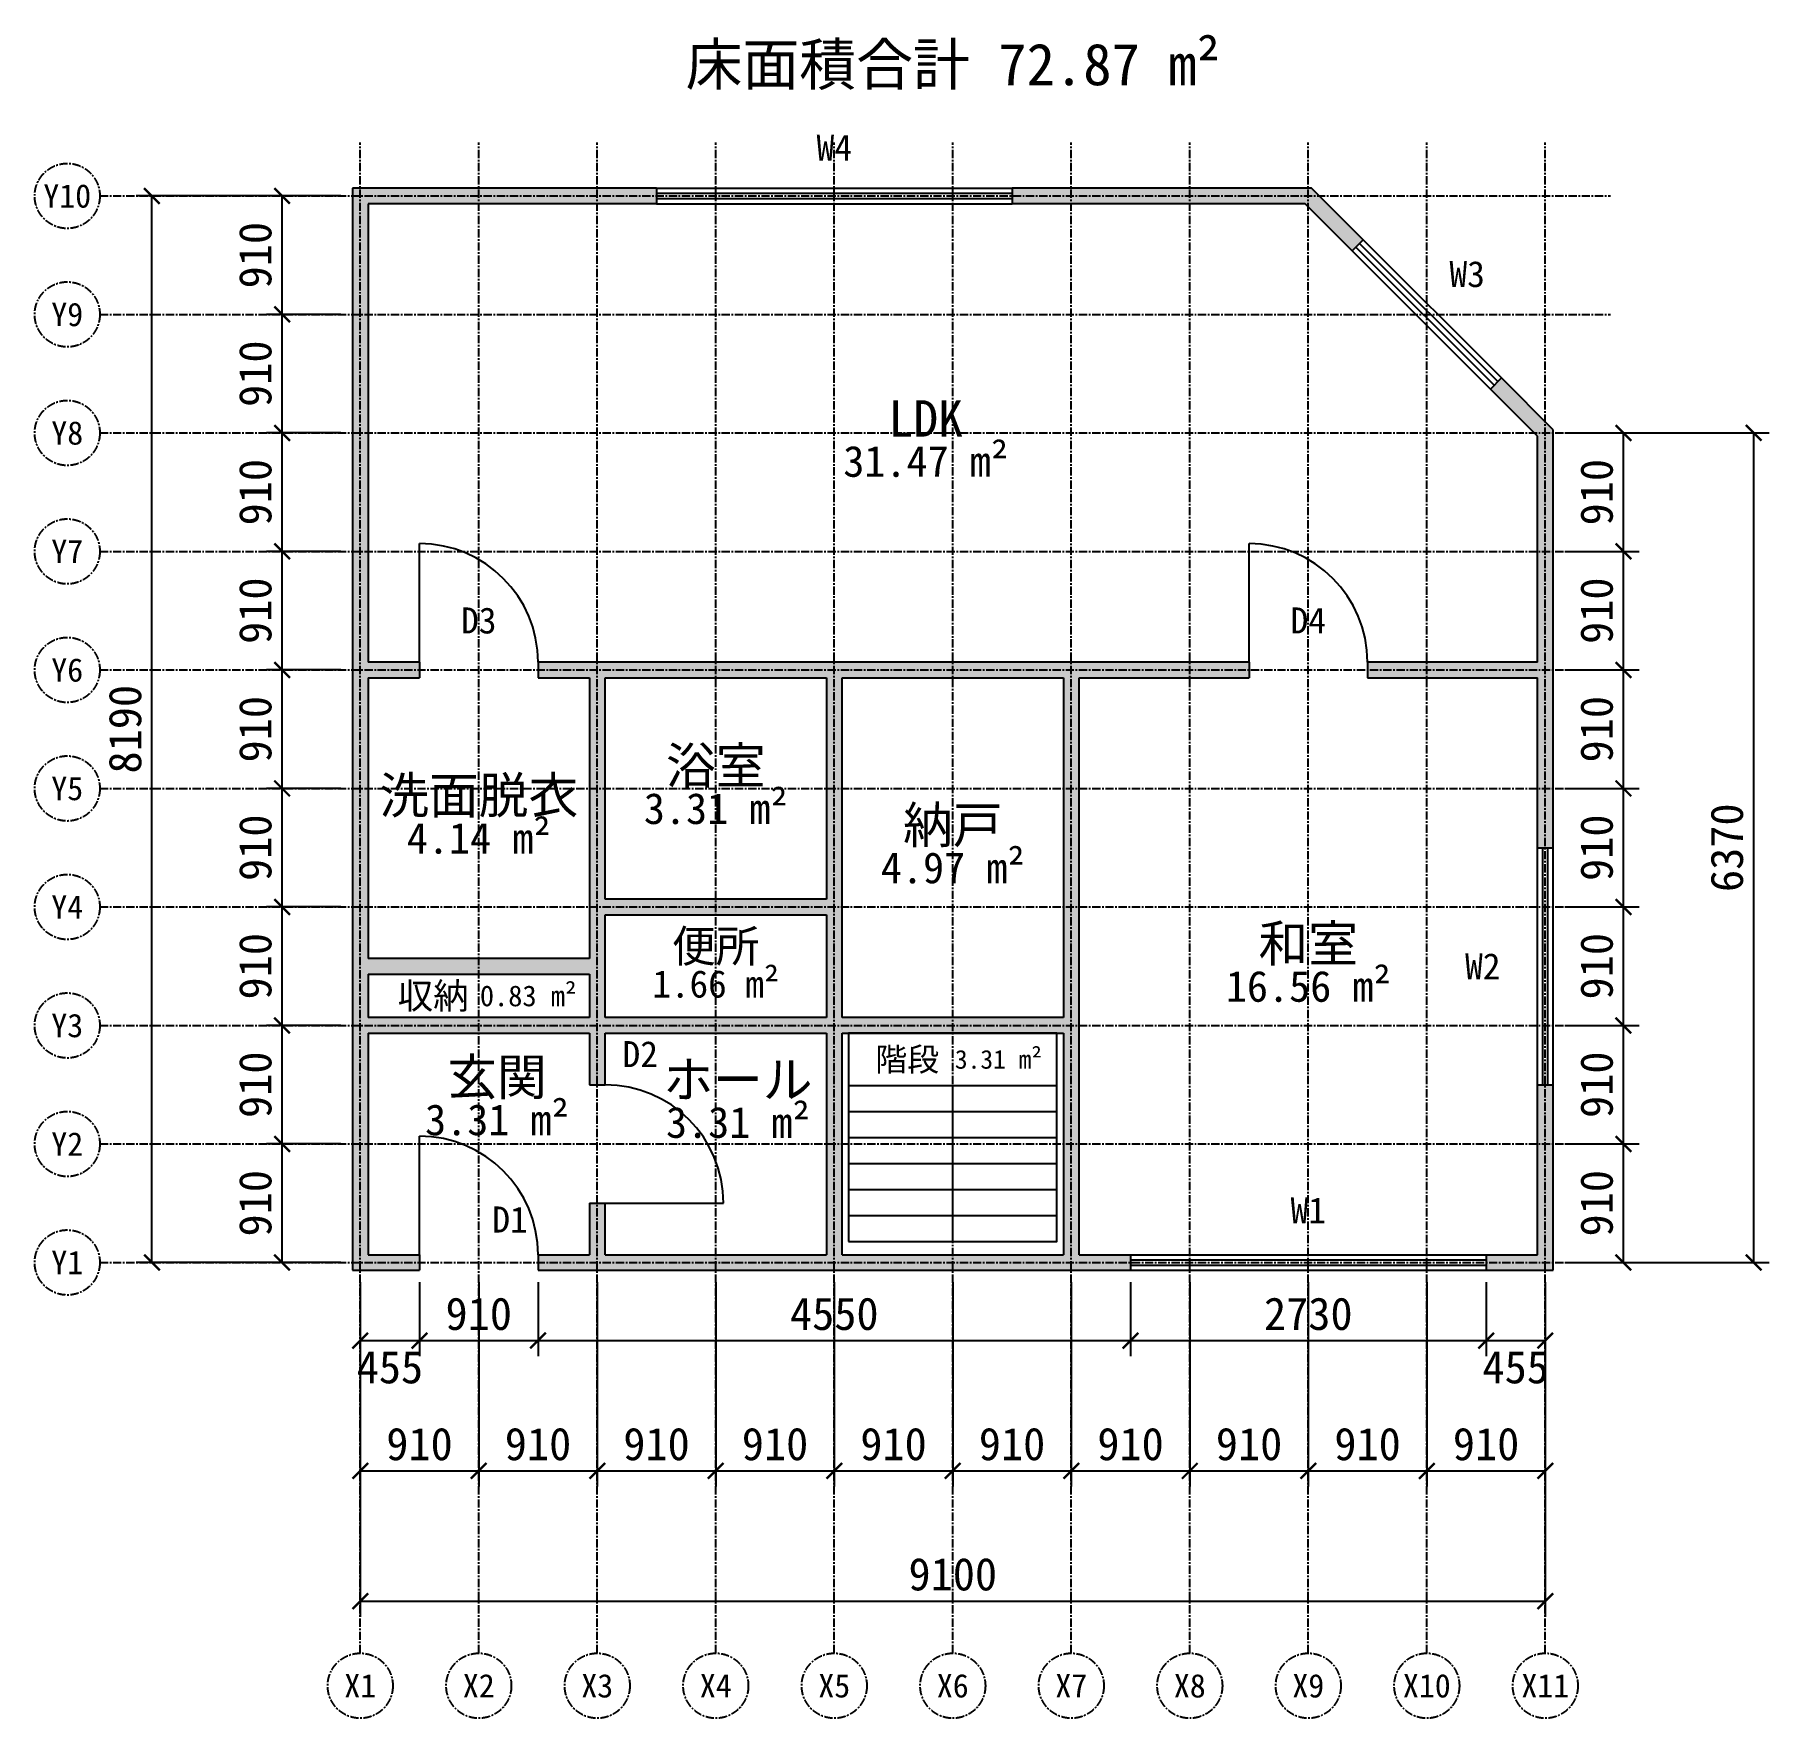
# Model space of a CAD drawing. Header units: millimetres. Extents: x -2500 to 10820, y -3500 to 9428.
import ezdxf
from ezdxf.enums import TextEntityAlignment as Align

# ---------------------------------------------------------------- set-up
doc = ezdxf.new("R2010")
doc.units = ezdxf.units.MM
doc.header["$LTSCALE"] = 20
doc.linetypes.add('CENTER', pattern=[5.08, 3.175, -0.635, 0.635, -0.635])
for name, color, linetype in [('DIM', 3, 'Continuous'), ('GRID', 1, 'CENTER'), ('OPENING', 4, 'Continuous'), ('ROOM', 6, 'Continuous'), ('STAIR', 5, 'Continuous'), ('TEXT', 7, 'Continuous'), ('WALL', 7, 'Continuous')]:
    doc.layers.add(name, color=color, linetype=linetype)
doc.styles.add('JP', font='msgothic.ttc')
doc.dimstyles.new('ARCH', dxfattribs={"dimtxt": 250, "dimasz": 120, "dimexe": 120, "dimexo": 150, "dimgap": 80, "dimtad": 1, "dimdec": 0, "dimtxsty": 'JP', "dimblk": 'ARCHTICK', "dimcen": 2.5, "dimclrd": 256, "dimclre": 256, "dimclrt": 256, "dimazin": 3, "dimtfac": 1, "dimtmove": 0, "dimatfit": 3})

# ---------------------------------------------------------------- blocks, each defined once
blk = doc.blocks.new('_ARCHTICK')
at = {"color": 0, "linetype": 'BYBLOCK', "const_width": 0.15}
blk.add_lwpolyline([(-0.5, -0.5), (0.5, 0.5)], dxfattribs=at)
blk = doc.blocks.new('*D2')
at = {"layer": 'Defpoints'}
for p in [(455, 0), (1365, 0), (455, -600)]:
    blk.add_point(p, dxfattribs=at)
at = {"layer": 'DIM'}
for p, q in [((1365, -150), (1365, -720)), ((455, -600), (1365, -600))]:
    blk.add_line(p, q, dxfattribs=at)
at = {"layer": 'DIM', "xscale": 120, "yscale": 120}
blk.add_blockref('_ARCHTICK', (1365, -600), dxfattribs=at)
at = {"layer": 'DIM', "insert": (910, -395), "char_height": 250, "attachment_point": 5, "style": 'JP'}
blk.add_mtext('910', dxfattribs=at)
blk = doc.blocks.new('*D3')
at = {"layer": 'Defpoints'}
for p in [(1365, 0), (5915, 0), (1365, -600)]:
    blk.add_point(p, dxfattribs=at)
at = {"layer": 'DIM'}
for p, q in [((5915, -150), (5915, -720)), ((1365, -600), (5915, -600))]:
    blk.add_line(p, q, dxfattribs=at)
at = {"layer": 'DIM', "xscale": 120, "yscale": 120}
blk.add_blockref('_ARCHTICK', (5915, -600), dxfattribs=at)
at = {"layer": 'DIM', "insert": (3640, -395), "char_height": 250, "attachment_point": 5, "style": 'JP'}
blk.add_mtext('4550', dxfattribs=at)
blk = doc.blocks.new('*D4')
at = {"layer": 'Defpoints'}
for p in [(5915, 0), (8645, 0), (5915, -600)]:
    blk.add_point(p, dxfattribs=at)
at = {"layer": 'DIM'}
for p, q in [((8645, -150), (8645, -720)), ((5915, -600), (8645, -600))]:
    blk.add_line(p, q, dxfattribs=at)
at = {"layer": 'DIM', "xscale": 120, "yscale": 120}
blk.add_blockref('_ARCHTICK', (8645, -600), dxfattribs=at)
at = {"layer": 'DIM', "insert": (7280, -395), "char_height": 250, "attachment_point": 5, "style": 'JP'}
blk.add_mtext('2730', dxfattribs=at)
blk = doc.blocks.new('*D5')
at = {"layer": 'Defpoints'}
for p in [(8645, 0), (9100, 0), (8645, -600)]:
    blk.add_point(p, dxfattribs=at)
at = {"layer": 'DIM'}
for p, q in [((9100, -150), (9100, -720)), ((8645, -600), (9100, -600))]:
    blk.add_line(p, q, dxfattribs=at)
at = {"layer": 'DIM', "xscale": 120, "yscale": 120}
blk.add_blockref('_ARCHTICK', (9100, -600), dxfattribs=at)
at = {"layer": 'DIM', "insert": (8872.5, -805), "char_height": 250, "attachment_point": 5, "style": 'JP'}
blk.add_mtext('455', dxfattribs=at)
blk = doc.blocks.new('*D7')
at = {"layer": 'Defpoints'}
for p in [(910, 0), (1820, 0), (910, -1600)]:
    blk.add_point(p, dxfattribs=at)
at = {"layer": 'DIM'}
for p, q in [((1820, -150), (1820, -1720)), ((910, -1600), (1820, -1600))]:
    blk.add_line(p, q, dxfattribs=at)
at = {"layer": 'DIM', "xscale": 120, "yscale": 120}
blk.add_blockref('_ARCHTICK', (1820, -1600), dxfattribs=at)
at = {"layer": 'DIM', "insert": (1365, -1395), "char_height": 250, "attachment_point": 5, "style": 'JP'}
blk.add_mtext('910', dxfattribs=at)
blk = doc.blocks.new('*D8')
at = {"layer": 'Defpoints'}
for p in [(1820, 0), (2730, 0), (1820, -1600)]:
    blk.add_point(p, dxfattribs=at)
at = {"layer": 'DIM'}
for p, q in [((2730, -150), (2730, -1720)), ((1820, -1600), (2730, -1600))]:
    blk.add_line(p, q, dxfattribs=at)
at = {"layer": 'DIM', "xscale": 120, "yscale": 120}
blk.add_blockref('_ARCHTICK', (2730, -1600), dxfattribs=at)
at = {"layer": 'DIM', "insert": (2275, -1395), "char_height": 250, "attachment_point": 5, "style": 'JP'}
blk.add_mtext('910', dxfattribs=at)
blk = doc.blocks.new('*D9')
at = {"layer": 'Defpoints'}
for p in [(2730, 0), (3640, 0), (2730, -1600)]:
    blk.add_point(p, dxfattribs=at)
at = {"layer": 'DIM'}
for p, q in [((3640, -150), (3640, -1720)), ((2730, -1600), (3640, -1600))]:
    blk.add_line(p, q, dxfattribs=at)
at = {"layer": 'DIM', "xscale": 120, "yscale": 120}
blk.add_blockref('_ARCHTICK', (3640, -1600), dxfattribs=at)
at = {"layer": 'DIM', "insert": (3185, -1395), "char_height": 250, "attachment_point": 5, "style": 'JP'}
blk.add_mtext('910', dxfattribs=at)
blk = doc.blocks.new('*D10')
at = {"layer": 'Defpoints'}
for p in [(3640, 0), (4550, 0), (3640, -1600)]:
    blk.add_point(p, dxfattribs=at)
at = {"layer": 'DIM'}
for p, q in [((4550, -150), (4550, -1720)), ((3640, -1600), (4550, -1600))]:
    blk.add_line(p, q, dxfattribs=at)
at = {"layer": 'DIM', "xscale": 120, "yscale": 120}
blk.add_blockref('_ARCHTICK', (4550, -1600), dxfattribs=at)
at = {"layer": 'DIM', "insert": (4095, -1395), "char_height": 250, "attachment_point": 5, "style": 'JP'}
blk.add_mtext('910', dxfattribs=at)
blk = doc.blocks.new('*D11')
at = {"layer": 'Defpoints'}
for p in [(4550, 0), (5460, 0), (4550, -1600)]:
    blk.add_point(p, dxfattribs=at)
at = {"layer": 'DIM'}
for p, q in [((5460, -150), (5460, -1720)), ((4550, -1600), (5460, -1600))]:
    blk.add_line(p, q, dxfattribs=at)
at = {"layer": 'DIM', "xscale": 120, "yscale": 120}
blk.add_blockref('_ARCHTICK', (5460, -1600), dxfattribs=at)
at = {"layer": 'DIM', "insert": (5005, -1395), "char_height": 250, "attachment_point": 5, "style": 'JP'}
blk.add_mtext('910', dxfattribs=at)
blk = doc.blocks.new('*D12')
at = {"layer": 'Defpoints'}
for p in [(5460, 0), (6370, 0), (5460, -1600)]:
    blk.add_point(p, dxfattribs=at)
at = {"layer": 'DIM'}
for p, q in [((6370, -150), (6370, -1720)), ((5460, -1600), (6370, -1600))]:
    blk.add_line(p, q, dxfattribs=at)
at = {"layer": 'DIM', "xscale": 120, "yscale": 120}
blk.add_blockref('_ARCHTICK', (6370, -1600), dxfattribs=at)
at = {"layer": 'DIM', "insert": (5915, -1395), "char_height": 250, "attachment_point": 5, "style": 'JP'}
blk.add_mtext('910', dxfattribs=at)
blk = doc.blocks.new('*D13')
at = {"layer": 'Defpoints'}
for p in [(6370, 0), (7280, 0), (6370, -1600)]:
    blk.add_point(p, dxfattribs=at)
at = {"layer": 'DIM'}
for p, q in [((7280, -150), (7280, -1720)), ((6370, -1600), (7280, -1600))]:
    blk.add_line(p, q, dxfattribs=at)
at = {"layer": 'DIM', "xscale": 120, "yscale": 120}
blk.add_blockref('_ARCHTICK', (7280, -1600), dxfattribs=at)
at = {"layer": 'DIM', "insert": (6825, -1395), "char_height": 250, "attachment_point": 5, "style": 'JP'}
blk.add_mtext('910', dxfattribs=at)
blk = doc.blocks.new('*D14')
at = {"layer": 'Defpoints'}
for p in [(7280, 0), (8190, 0), (7280, -1600)]:
    blk.add_point(p, dxfattribs=at)
at = {"layer": 'DIM'}
for p, q in [((8190, -150), (8190, -1720)), ((7280, -1600), (8190, -1600))]:
    blk.add_line(p, q, dxfattribs=at)
at = {"layer": 'DIM', "xscale": 120, "yscale": 120}
blk.add_blockref('_ARCHTICK', (8190, -1600), dxfattribs=at)
at = {"layer": 'DIM', "insert": (7735, -1395), "char_height": 250, "attachment_point": 5, "style": 'JP'}
blk.add_mtext('910', dxfattribs=at)
blk = doc.blocks.new('*D15')
at = {"layer": 'Defpoints'}
for p in [(8190, 0), (9100, 0), (8190, -1600)]:
    blk.add_point(p, dxfattribs=at)
at = {"layer": 'DIM'}
for p, q in [((9100, -150), (9100, -1720)), ((8190, -1600), (9100, -1600))]:
    blk.add_line(p, q, dxfattribs=at)
at = {"layer": 'DIM', "xscale": 120, "yscale": 120}
blk.add_blockref('_ARCHTICK', (9100, -1600), dxfattribs=at)
at = {"layer": 'DIM', "insert": (8645, -1395), "char_height": 250, "attachment_point": 5, "style": 'JP'}
blk.add_mtext('910', dxfattribs=at)
blk = doc.blocks.new('*D18')
at = {"layer": 'Defpoints'}
for p in [(0, 1820), (-600, 910), (0, 910)]:
    blk.add_point(p, dxfattribs=at)
at = {"layer": 'DIM'}
for p, q in [((-150, 1820), (-720, 1820)), ((-600, 910), (-600, 1820))]:
    blk.add_line(p, q, dxfattribs=at)
at = {"layer": 'DIM', "xscale": 120, "yscale": 120, "rotation": 90}
blk.add_blockref('_ARCHTICK', (-600, 1820), dxfattribs=at)
at = {"layer": 'DIM', "insert": (-805, 1365), "char_height": 250, "attachment_point": 5, "rotation": 90, "style": 'JP'}
blk.add_mtext('910', dxfattribs=at)
blk = doc.blocks.new('*D19')
at = {"layer": 'Defpoints'}
for p in [(0, 2730), (-600, 1820), (0, 1820)]:
    blk.add_point(p, dxfattribs=at)
at = {"layer": 'DIM'}
for p, q in [((-150, 2730), (-720, 2730)), ((-600, 1820), (-600, 2730))]:
    blk.add_line(p, q, dxfattribs=at)
at = {"layer": 'DIM', "xscale": 120, "yscale": 120, "rotation": 90}
blk.add_blockref('_ARCHTICK', (-600, 2730), dxfattribs=at)
at = {"layer": 'DIM', "insert": (-805, 2275), "char_height": 250, "attachment_point": 5, "rotation": 90, "style": 'JP'}
blk.add_mtext('910', dxfattribs=at)
blk = doc.blocks.new('*D20')
at = {"layer": 'Defpoints'}
for p in [(0, 3640), (-600, 2730), (0, 2730)]:
    blk.add_point(p, dxfattribs=at)
at = {"layer": 'DIM'}
for p, q in [((-150, 3640), (-720, 3640)), ((-600, 2730), (-600, 3640))]:
    blk.add_line(p, q, dxfattribs=at)
at = {"layer": 'DIM', "xscale": 120, "yscale": 120, "rotation": 90}
blk.add_blockref('_ARCHTICK', (-600, 3640), dxfattribs=at)
at = {"layer": 'DIM', "insert": (-805, 3185), "char_height": 250, "attachment_point": 5, "rotation": 90, "style": 'JP'}
blk.add_mtext('910', dxfattribs=at)
blk = doc.blocks.new('*D21')
at = {"layer": 'Defpoints'}
for p in [(0, 4550), (-600, 3640), (0, 3640)]:
    blk.add_point(p, dxfattribs=at)
at = {"layer": 'DIM'}
for p, q in [((-150, 4550), (-720, 4550)), ((-600, 3640), (-600, 4550))]:
    blk.add_line(p, q, dxfattribs=at)
at = {"layer": 'DIM', "xscale": 120, "yscale": 120, "rotation": 90}
blk.add_blockref('_ARCHTICK', (-600, 4550), dxfattribs=at)
at = {"layer": 'DIM', "insert": (-805, 4095), "char_height": 250, "attachment_point": 5, "rotation": 90, "style": 'JP'}
blk.add_mtext('910', dxfattribs=at)
blk = doc.blocks.new('*D22')
at = {"layer": 'Defpoints'}
for p in [(0, 5460), (-600, 4550), (0, 4550)]:
    blk.add_point(p, dxfattribs=at)
at = {"layer": 'DIM'}
for p, q in [((-150, 5460), (-720, 5460)), ((-600, 4550), (-600, 5460))]:
    blk.add_line(p, q, dxfattribs=at)
at = {"layer": 'DIM', "xscale": 120, "yscale": 120, "rotation": 90}
blk.add_blockref('_ARCHTICK', (-600, 5460), dxfattribs=at)
at = {"layer": 'DIM', "insert": (-805, 5005), "char_height": 250, "attachment_point": 5, "rotation": 90, "style": 'JP'}
blk.add_mtext('910', dxfattribs=at)
blk = doc.blocks.new('*D23')
at = {"layer": 'Defpoints'}
for p in [(0, 6370), (-600, 5460), (0, 5460)]:
    blk.add_point(p, dxfattribs=at)
at = {"layer": 'DIM'}
for p, q in [((-150, 6370), (-720, 6370)), ((-600, 5460), (-600, 6370))]:
    blk.add_line(p, q, dxfattribs=at)
at = {"layer": 'DIM', "xscale": 120, "yscale": 120, "rotation": 90}
blk.add_blockref('_ARCHTICK', (-600, 6370), dxfattribs=at)
at = {"layer": 'DIM', "insert": (-805, 5915), "char_height": 250, "attachment_point": 5, "rotation": 90, "style": 'JP'}
blk.add_mtext('910', dxfattribs=at)
blk = doc.blocks.new('*D24')
at = {"layer": 'Defpoints'}
for p in [(0, 7280), (-600, 6370), (0, 6370)]:
    blk.add_point(p, dxfattribs=at)
at = {"layer": 'DIM'}
for p, q in [((-150, 7280), (-720, 7280)), ((-600, 6370), (-600, 7280))]:
    blk.add_line(p, q, dxfattribs=at)
at = {"layer": 'DIM', "xscale": 120, "yscale": 120, "rotation": 90}
blk.add_blockref('_ARCHTICK', (-600, 7280), dxfattribs=at)
at = {"layer": 'DIM', "insert": (-805, 6825), "char_height": 250, "attachment_point": 5, "rotation": 90, "style": 'JP'}
blk.add_mtext('910', dxfattribs=at)
blk = doc.blocks.new('*D25')
at = {"layer": 'Defpoints'}
for p in [(0, 8190), (-600, 7280), (0, 7280)]:
    blk.add_point(p, dxfattribs=at)
at = {"layer": 'DIM'}
for p, q in [((-150, 8190), (-720, 8190)), ((-600, 7280), (-600, 8190))]:
    blk.add_line(p, q, dxfattribs=at)
at = {"layer": 'DIM', "xscale": 120, "yscale": 120, "rotation": 90}
blk.add_blockref('_ARCHTICK', (-600, 8190), dxfattribs=at)
at = {"layer": 'DIM', "insert": (-805, 7735), "char_height": 250, "attachment_point": 5, "rotation": 90, "style": 'JP'}
blk.add_mtext('910', dxfattribs=at)
blk = doc.blocks.new('*D28')
at = {"layer": 'Defpoints'}
for p in [(9100, 1820), (9100, 910), (9700, 910)]:
    blk.add_point(p, dxfattribs=at)
at = {"layer": 'DIM'}
for p, q in [((9250, 1820), (9820, 1820)), ((9700, 910), (9700, 1820))]:
    blk.add_line(p, q, dxfattribs=at)
at = {"layer": 'DIM', "xscale": 120, "yscale": 120, "rotation": 90}
blk.add_blockref('_ARCHTICK', (9700, 1820), dxfattribs=at)
at = {"layer": 'DIM', "insert": (9495, 1365), "char_height": 250, "attachment_point": 5, "rotation": 90, "style": 'JP'}
blk.add_mtext('910', dxfattribs=at)
blk = doc.blocks.new('*D29')
at = {"layer": 'Defpoints'}
for p in [(9100, 2730), (9100, 1820), (9700, 1820)]:
    blk.add_point(p, dxfattribs=at)
at = {"layer": 'DIM'}
for p, q in [((9250, 2730), (9820, 2730)), ((9700, 1820), (9700, 2730))]:
    blk.add_line(p, q, dxfattribs=at)
at = {"layer": 'DIM', "xscale": 120, "yscale": 120, "rotation": 90}
blk.add_blockref('_ARCHTICK', (9700, 2730), dxfattribs=at)
at = {"layer": 'DIM', "insert": (9495, 2275), "char_height": 250, "attachment_point": 5, "rotation": 90, "style": 'JP'}
blk.add_mtext('910', dxfattribs=at)
blk = doc.blocks.new('*D30')
at = {"layer": 'Defpoints'}
for p in [(9100, 3640), (9100, 2730), (9700, 2730)]:
    blk.add_point(p, dxfattribs=at)
at = {"layer": 'DIM'}
for p, q in [((9250, 3640), (9820, 3640)), ((9700, 2730), (9700, 3640))]:
    blk.add_line(p, q, dxfattribs=at)
at = {"layer": 'DIM', "xscale": 120, "yscale": 120, "rotation": 90}
blk.add_blockref('_ARCHTICK', (9700, 3640), dxfattribs=at)
at = {"layer": 'DIM', "insert": (9495, 3185), "char_height": 250, "attachment_point": 5, "rotation": 90, "style": 'JP'}
blk.add_mtext('910', dxfattribs=at)
blk = doc.blocks.new('*D31')
at = {"layer": 'Defpoints'}
for p in [(9100, 4550), (9100, 3640), (9700, 3640)]:
    blk.add_point(p, dxfattribs=at)
at = {"layer": 'DIM'}
for p, q in [((9250, 4550), (9820, 4550)), ((9700, 3640), (9700, 4550))]:
    blk.add_line(p, q, dxfattribs=at)
at = {"layer": 'DIM', "xscale": 120, "yscale": 120, "rotation": 90}
blk.add_blockref('_ARCHTICK', (9700, 4550), dxfattribs=at)
at = {"layer": 'DIM', "insert": (9495, 4095), "char_height": 250, "attachment_point": 5, "rotation": 90, "style": 'JP'}
blk.add_mtext('910', dxfattribs=at)
blk = doc.blocks.new('*D32')
at = {"layer": 'Defpoints'}
for p in [(9100, 5460), (9100, 4550), (9700, 4550)]:
    blk.add_point(p, dxfattribs=at)
at = {"layer": 'DIM'}
for p, q in [((9250, 5460), (9820, 5460)), ((9700, 4550), (9700, 5460))]:
    blk.add_line(p, q, dxfattribs=at)
at = {"layer": 'DIM', "xscale": 120, "yscale": 120, "rotation": 90}
blk.add_blockref('_ARCHTICK', (9700, 5460), dxfattribs=at)
at = {"layer": 'DIM', "insert": (9495, 5005), "char_height": 250, "attachment_point": 5, "rotation": 90, "style": 'JP'}
blk.add_mtext('910', dxfattribs=at)
blk = doc.blocks.new('*D33')
at = {"layer": 'Defpoints'}
for p in [(9100, 6370), (9100, 5460), (9700, 5460)]:
    blk.add_point(p, dxfattribs=at)
at = {"layer": 'DIM'}
for p, q in [((9250, 6370), (9820, 6370)), ((9700, 5460), (9700, 6370))]:
    blk.add_line(p, q, dxfattribs=at)
at = {"layer": 'DIM', "xscale": 120, "yscale": 120, "rotation": 90}
blk.add_blockref('_ARCHTICK', (9700, 6370), dxfattribs=at)
at = {"layer": 'DIM', "insert": (9495, 5915), "char_height": 250, "attachment_point": 5, "rotation": 90, "style": 'JP'}
blk.add_mtext('910', dxfattribs=at)

msp = doc.modelspace()

# ---------------------------------------------------------------- hatches: boundary and pattern name
at = {"layer": 'WALL'}
for points in [[(-60, 8250), (2275, 8250), (2275, 8130), (60, 8130)], [(-60, -60), (-60, 8250), (60, 8130), (60, 60)], [(5005, 8250), (7304.9, 8250), (7255.1, 8130), (5005, 8130)], [(7617.2, 7767.9), (7255.1, 8130), (7304.9, 8250), (7702.1, 7852.8)], [(9040, 6345.1), (8677.9, 6707.2), (8762.8, 6792.1), (9160, 6394.9)], [(9040, 3185), (9040, 6345.1), (9160, 6394.9), (9160, 3185)], [(0, 4610), (455, 4610), (455, 4490), (0, 4490)], [(1365, 4610), (6825, 4610), (6825, 4490), (1365, 4490)], [(1760, 1365), (1760, 4550), (1880, 4550), (1880, 1365)], [(3580, 0), (3580, 4550), (3700, 4550), (3700, 0)], [(5400, 0), (5400, 4550), (5520, 4550), (5520, 0)], [(7735, 4610), (9100, 4610), (9100, 4490), (7735, 4490)], [(1820, 2790), (3640, 2790), (3640, 2670), (1820, 2670)], [(0, 2335), (1820, 2335), (1820, 2215), (0, 2215)], [(0, 1880), (5460, 1880), (5460, 1760), (0, 1760)], [(9040, 60), (9040, 1365), (9160, 1365), (9160, -60)], [(1760, 0), (1760, 455), (1880, 455), (1880, 0)], [(60, 60), (455, 60), (455, -60), (-60, -60)], [(1365, 60), (5915, 60), (5915, -60), (1365, -60)], [(8645, 60), (9040, 60), (9160, -60), (8645, -60)]]:
    msp.add_hatch(color=8, dxfattribs=at).paths.add_polyline_path(points)

# ---------------------------------------------------------------- linework, layer by layer
at = {"layer": 'GRID'}
for p, q in [((0, -3000), (0, 8600)), ((910, -3000), (910, 8600)), ((1820, -3000), (1820, 8600)), ((2730, -3000), (2730, 8600)), ((3640, -3000), (3640, 8600)), ((4550, -3000), (4550, 8600)), ((5460, -3000), (5460, 8600)), ((6370, -3000), (6370, 8600)), ((7280, -3000), (7280, 8600)), ((8190, -3000), (8190, 8600)), ((9100, -3000), (9100, 8600)), ((-2000, 8190), (9600, 8190)), ((-2000, 7280), (9600, 7280)), ((-2000, 6370), (9600, 6370)), ((-2000, 5460), (9600, 5460)), ((-2000, 4550), (9600, 4550)), ((-2000, 3640), (9600, 3640)), ((-2000, 2730), (9600, 2730)), ((-2000, 1820), (9600, 1820)), ((-2000, 910), (9600, 910)), ((-2000, 0), (9600, 0))]:
    msp.add_line(p, q, dxfattribs=at)
for centre in [(-2250, 8190), (-2250, 7280), (-2250, 6370), (-2250, 5460), (-2250, 4550), (-2250, 3640), (-2250, 2730), (-2250, 1820), (-2250, 910), (-2250, 0), (0, -3250), (910, -3250), (1820, -3250), (2730, -3250), (3640, -3250), (4550, -3250), (5460, -3250), (6370, -3250), (7280, -3250), (8190, -3250), (9100, -3250)]:
    msp.add_circle(centre, 250, dxfattribs=at)
at = {"layer": 'OPENING'}
for p, q in [((2275, 8250), (5005, 8250)), ((2275, 8210), (5005, 8210)), ((2275, 8170), (5005, 8170)), ((2275, 8130), (5005, 8130)), ((8677.9, 6707.2), (7617.2, 7767.9)), ((8706.2, 6735.5), (7645.5, 7796.2)), ((8734.5, 6763.8), (7673.8, 7824.5)), ((8762.8, 6792.1), (7702.1, 7852.8)), ((455, 4610), (455, 5520)), ((6825, 4610), (6825, 5520)), ((9040, 1365), (9040, 3185)), ((9080, 1365), (9080, 3185)), ((9120, 1365), (9120, 3185)), ((9160, 1365), (9160, 3185)), ((455, 60), (455, 970)), ((1880, 455), (2790, 455)), ((5915, 60), (8645, 60)), ((5915, 20), (8645, 20)), ((5915, -20), (8645, -20)), ((5915, -60), (8645, -60))]:
    msp.add_line(p, q, dxfattribs=at)
for centre in [(455, 4610), (6825, 4610), (1880, 455), (455, 60)]:
    msp.add_arc(centre, 910, 0, 90, dxfattribs=at)
at = {"layer": 'STAIR'}
for p, q in [((3750, 1160), (4550, 1160)), ((4550, 1160), (5350, 1160)), ((3750, 960), (4550, 960)), ((4550, 960), (5350, 960)), ((3750, 760), (4550, 760)), ((4550, 760), (5350, 760)), ((3750, 560), (4550, 560)), ((4550, 560), (5350, 560)), ((3750, 360), (4550, 360)), ((4550, 360), (5350, 360)), ((3750, 160), (4550, 160)), ((4550, 160), (5350, 160))]:
    msp.add_line(p, q, dxfattribs=at)
msp.add_lwpolyline([(3750, 160), (5350, 160), (5350, 1760), (3750, 1760)], close=True, dxfattribs=at)
for points in [[(3750, 1360), (5350, 1360)], [(4550, 160), (4550, 1360)]]:
    msp.add_lwpolyline(points, dxfattribs=at)
at = {"layer": 'WALL'}
for p, q in [((2275, 8250), (-60, 8250)), ((-60, 8250), (-60, -60)), ((2275, 8130), (60, 8130)), ((60, 8130), (60, 4610)), ((2275, 8250), (2275, 8130)), ((7304.9, 8250), (5005, 8250)), ((5005, 8250), (5005, 8130)), ((7255.1, 8130), (5005, 8130)), ((7617.2, 7767.9), (7255.1, 8130)), ((7702.1, 7852.8), (7304.9, 8250)), ((7617.2, 7767.9), (7702.1, 7852.8)), ((8677.9, 6707.2), (8762.8, 6792.1)), ((9040, 6345.1), (8677.9, 6707.2)), ((9160, 6394.9), (8762.8, 6792.1)), ((9160, 3185), (9160, 6394.9)), ((9040, 4610), (9040, 6345.1)), ((455, 4610), (60, 4610)), ((455, 4610), (455, 4490)), ((6825, 4610), (1365, 4610)), ((1365, 4610), (1365, 4490)), ((6825, 4610), (6825, 4490)), ((9040, 4610), (7735, 4610)), ((7735, 4610), (7735, 4490)), ((60, 4490), (60, 2335)), ((60, 4490), (455, 4490)), ((1365, 4490), (1760, 4490)), ((1760, 4490), (1760, 2335)), ((1880, 2790), (1880, 4490)), ((1880, 4490), (3580, 4490)), ((3580, 4490), (3580, 2790)), ((3700, 1880), (3700, 4490)), ((3700, 4490), (5400, 4490)), ((5400, 4490), (5400, 1880)), ((5520, 60), (5520, 4490)), ((5520, 4490), (6825, 4490)), ((7735, 4490), (9040, 4490)), ((9040, 3185), (9040, 4490)), ((9040, 3185), (9160, 3185)), ((3580, 2790), (1880, 2790)), ((1880, 1880), (1880, 2670)), ((1880, 2670), (3580, 2670)), ((3580, 2670), (3580, 1880)), ((1760, 2335), (60, 2335)), ((60, 2215), (60, 1880)), ((60, 2215), (1760, 2215)), ((1760, 2215), (1760, 1880)), ((1760, 1880), (60, 1880)), ((3580, 1880), (1880, 1880)), ((5400, 1880), (3700, 1880)), ((60, 1760), (60, 60)), ((60, 1760), (1760, 1760)), ((1760, 1760), (1760, 1365)), ((1880, 1365), (1880, 1760)), ((1880, 1760), (3580, 1760)), ((3580, 1760), (3580, 60)), ((3700, 60), (3700, 1760)), ((3700, 1760), (5400, 1760)), ((5400, 1760), (5400, 60)), ((1760, 1365), (1880, 1365)), ((9040, 60), (9040, 1365)), ((9040, 1365), (9160, 1365)), ((9160, -60), (9160, 1365)), ((1760, 455), (1760, 60)), ((1760, 455), (1880, 455)), ((1880, 60), (1880, 455)), ((60, 60), (455, 60)), ((455, 60), (455, -60)), ((1365, 60), (1760, 60)), ((1365, 60), (1365, -60)), ((1880, 60), (3580, 60)), ((3700, 60), (5400, 60)), ((5520, 60), (5915, 60)), ((5915, 60), (5915, -60)), ((8645, 60), (9040, 60)), ((8645, 60), (8645, -60)), ((-60, -60), (455, -60)), ((1365, -60), (5915, -60)), ((8645, -60), (9160, -60))]:
    msp.add_line(p, q, dxfattribs=at)

# ---------------------------------------------------------------- texts
at = {"layer": 'GRID', "style": 'JP'}
for s, p in [('Y10', (-2250, 8190)), ('Y9', (-2250, 7280)), ('Y8', (-2250, 6370)), ('Y7', (-2250, 5460)), ('Y6', (-2250, 4550)), ('Y5', (-2250, 3640)), ('Y4', (-2250, 2730)), ('Y3', (-2250, 1820)), ('Y2', (-2250, 910)), ('Y1', (-2250, 0)), ('X1', (0, -3250)), ('X2', (910, -3250)), ('X3', (1820, -3250)), ('X4', (2730, -3250)), ('X5', (3640, -3250)), ('X6', (4550, -3250)), ('X7', (5460, -3250)), ('X8', (6370, -3250)), ('X9', (7280, -3250)), ('X10', (8190, -3250)), ('X11', (9100, -3250))]:
    msp.add_text(s, height=180, dxfattribs=at).set_placement(p, align=Align.MIDDLE_CENTER)
at = {"layer": 'OPENING', "style": 'JP'}
for s, p in [('W4', (3640, 8560)), ('W3', (8500, 7590)), ('D3', (910, 4930)), ('D4', (7280, 4930)), ('W2', (8620, 2275)), ('D2', (2150, 1600)), ('D1', (1150, 330)), ('W1', (7280, 400))]:
    msp.add_text(s, height=200, dxfattribs=at).set_placement(p, align=Align.MIDDLE_CENTER)
at = {"layer": 'ROOM', "style": 'JP'}
for s, height, p in [('LDK', 280, (4342.5, 6481.1)), ('31.47 m²', 238, (4342.5, 6152.1)), ('浴室', 280, (2730, 3815)), ('洗面脱衣', 280, (910, 3587.5)), ('3.31 m²', 238, (2730, 3486)), ('納戸', 280, (4550, 3360)), ('4.14 m²', 238, (910, 3258.5)), ('4.97 m²', 238, (4550, 3031)), ('便所', 246.88, (2730, 2429.3)), ('和室', 280, (7280, 2450)), ('1.66 m²', 209.84, (2730, 2139.2)), ('16.56 m²', 238, (7280, 2121)), ('収納', 200, (560, 2047.5)), ('0.83 m²', 160, (1290, 2047.5)), ('玄関', 280, (1050, 1425)), ('階段', 180, (4200, 1560)), ('3.31 m²', 144, (4900, 1560)), ('ホール', 280, (2900, 1405)), ('3.31 m²', 238, (1050, 1096)), ('3.31 m²', 238, (2900, 1076))]:
    msp.add_text(s, height=height, dxfattribs=at).set_placement(p, align=Align.MIDDLE_CENTER)
at = {"layer": 'TEXT', "style": 'JP'}
msp.add_text('床面積合計 72.87 m²', height=320, dxfattribs=at).set_placement((4550, 9200), align=Align.MIDDLE_CENTER)

# ---------------------------------------------------------------- dimensions: what is measured, and where the dimension line sits
at = {"layer": 'DIM'}
for base, p1, p2 in [((-1600, 0), (0, 0), (0, 8190)), ((10700, 0), (9100, 0), (9100, 6370))]:
    msp.add_linear_dim(base=base, p1=p1, p2=p2, angle=90, dimstyle='ARCH', dxfattribs=at).render()
for base, p1, p2, picture, middle in [((-600, 7280), (0, 7280), (0, 8190), '*D25', (-805, 7735)), ((-600, 6370), (0, 6370), (0, 7280), '*D24', (-805, 6825)), ((-600, 5460), (0, 5460), (0, 6370), '*D23', (-805, 5915)), ((9700, 5460), (9100, 5460), (9100, 6370), '*D33', (9495, 5915)), ((-600, 4550), (0, 4550), (0, 5460), '*D22', (-805, 5005)), ((9700, 4550), (9100, 4550), (9100, 5460), '*D32', (9495, 5005)), ((-600, 3640), (0, 3640), (0, 4550), '*D21', (-805, 4095)), ((9700, 3640), (9100, 3640), (9100, 4550), '*D31', (9495, 4095)), ((-600, 2730), (0, 2730), (0, 3640), '*D20', (-805, 3185)), ((9700, 2730), (9100, 2730), (9100, 3640), '*D30', (9495, 3185)), ((-600, 1820), (0, 1820), (0, 2730), '*D19', (-805, 2275)), ((9700, 1820), (9100, 1820), (9100, 2730), '*D29', (9495, 2275)), ((-600, 910), (0, 910), (0, 1820), '*D18', (-805, 1365)), ((9700, 910), (9100, 910), (9100, 1820), '*D28', (9495, 1365))]:
    dim = msp.add_linear_dim(base=base, p1=p1, p2=p2, angle=90, dimstyle='ARCH', override={"dimse1": 1, "dimtix": 1, "dimtvp": 0}, dxfattribs=at)
    dim.commit()
    dim.dimension.update_dxf_attribs({"geometry": picture, "text_midpoint": middle})
for base, p1, p2 in [((-600, 0), (0, 0), (0, 910)), ((9700, 0), (9100, 0), (9100, 910))]:
    msp.add_linear_dim(base=base, p1=p1, p2=p2, angle=90, dimstyle='ARCH', override={"dimtix": 1, "dimtvp": 0}, dxfattribs=at).render()
msp.add_linear_dim(base=(0, -600), p1=(0, 0), p2=(455, 0), location=(227.5, -805), dimstyle='ARCH', override={"dimtix": 1, "dimtmove": 2, "dimtvp": 0}, dxfattribs=at).render()
msp.add_linear_dim(base=(0, -1600), p1=(0, 0), p2=(910, 0), dimstyle='ARCH', override={"dimtix": 1, "dimtvp": 0}, dxfattribs=at).render()
msp.add_linear_dim(base=(0, -2600), p1=(0, 0), p2=(9100, 0), dimstyle='ARCH', dxfattribs=at).render()
for base, p1, p2, picture, middle in [((455, -600), (455, 0), (1365, 0), '*D2', (910, -395)), ((910, -1600), (910, 0), (1820, 0), '*D7', (1365, -1395)), ((1365, -600), (1365, 0), (5915, 0), '*D3', (3640, -395)), ((1820, -1600), (1820, 0), (2730, 0), '*D8', (2275, -1395)), ((2730, -1600), (2730, 0), (3640, 0), '*D9', (3185, -1395)), ((3640, -1600), (3640, 0), (4550, 0), '*D10', (4095, -1395)), ((4550, -1600), (4550, 0), (5460, 0), '*D11', (5005, -1395)), ((5460, -1600), (5460, 0), (6370, 0), '*D12', (5915, -1395)), ((5915, -600), (5915, 0), (8645, 0), '*D4', (7280, -395)), ((6370, -1600), (6370, 0), (7280, 0), '*D13', (6825, -1395)), ((7280, -1600), (7280, 0), (8190, 0), '*D14', (7735, -1395)), ((8190, -1600), (8190, 0), (9100, 0), '*D15', (8645, -1395))]:
    dim = msp.add_linear_dim(base=base, p1=p1, p2=p2, dimstyle='ARCH', override={"dimse1": 1, "dimtix": 1, "dimtvp": 0}, dxfattribs=at)
    dim.commit()
    dim.dimension.update_dxf_attribs({"geometry": picture, "text_midpoint": middle})
dim = msp.add_linear_dim(base=(8645, -600), p1=(8645, 0), p2=(9100, 0), dimstyle='ARCH', override={"dimse1": 1, "dimtix": 1, "dimtmove": 2, "dimtvp": 0}, dxfattribs=at)
dim.commit()
dim.dimension.update_dxf_attribs({"geometry": '*D5', "text_midpoint": (8872.5, -805), "dimtype": 160})

doc.saveas('drawing.dxf')
